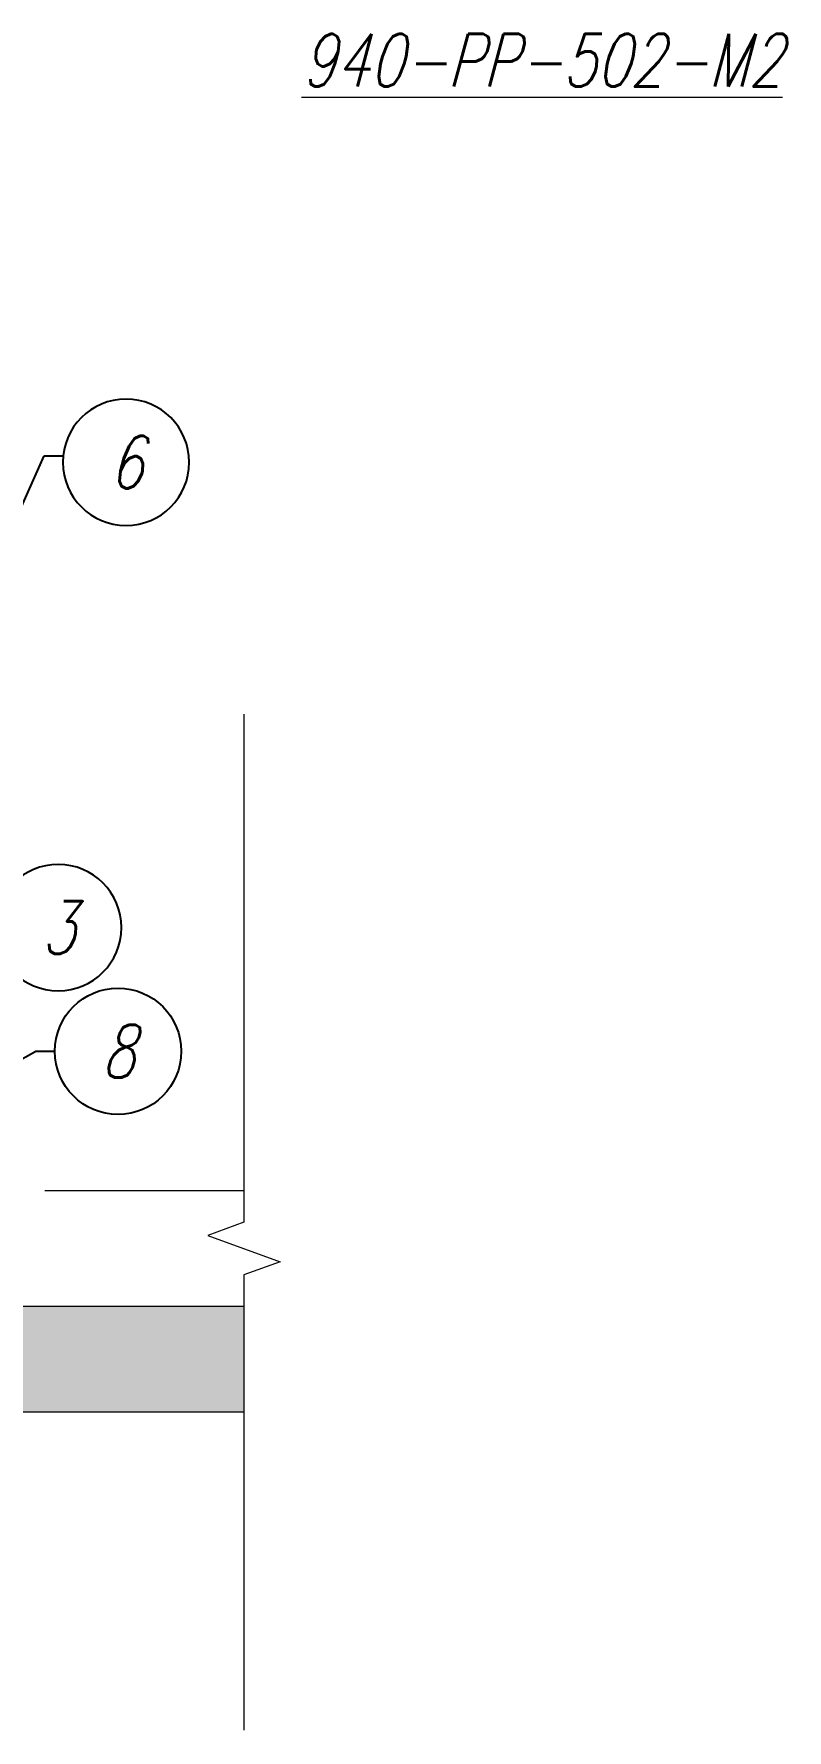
# Model space of a CAD drawing. Header units: millimetres. Extents: x -2122 to 22797, y 3569 to 89276.
# Drawn here: x 10187 to 11617, y 85925 to 89146 of the extents above; entities that cross this region are included whole.
import ezdxf
from ezdxf.enums import TextEntityAlignment as Align

# ---------------------------------------------------------------- set-up
doc = ezdxf.new("R2010")
doc.units = ezdxf.units.MM
doc.header["$LTSCALE"] = 20
doc.layers.add('IA-TEXT', color=2, linetype='Continuous')
doc.layers.add('IA-TITLE', color=6, linetype='Continuous', lineweight=13)
doc.layers.add('IA-TRAZ', color=8, linetype='Continuous', lineweight=5)
doc.styles.add('ING-AMB', font='romans.shx', dxfattribs={"width": 0.75, "oblique": 15})
doc.styles.add('SALVADOR', font='romans.shx', dxfattribs={"width": 0.75, "oblique": 15})
doc.dimstyles.new('ING-AMB 16', dxfattribs={"dimscale": 16, "dimtxt": 3, "dimasz": 2.5, "dimexe": 1, "dimexo": 1, "dimgap": 1, "dimtad": 1, "dimdec": 0, "dimzin": 0, "dimdsep": 46, "dimtxsty": 'ING-AMB', "dimcen": 0.1, "dimclrd": 7, "dimclre": 7, "dimclrt": 2, "dimadec": 0, "dimazin": 0, "dimtfac": 1, "dimtdec": 0, "dimtmove": 0, "dimatfit": 0, "dimfxl": 1.25, "dimtfill": 1, "dimtolj": 1, "dimtzin": 0, "dimarcsym": 1})

# ---------------------------------------------------------------- blocks, each defined once
blk = doc.blocks.new('A$Cadd9ce0c')
at = {"linetype": 'Continuous', "lineweight": 0}
h = blk.add_hatch(dxfattribs=at)
h.set_pattern_fill('AR-CONC', color=0)
h.set_pattern_definition([(50, (217076.03, -48889.65), (182.1847, -15.9391), [19.05, -209.55]), (355, (217076.03, -48889.65), (-35.2434, 191.0568), [15.24, -167.6406]), (100.4514, (217091.22, -48890.97), (146.9412, 175.1178), [16.19, -178.0902]), (46.1842, (217076.03, -48838.85), (271.079, -42.0423), [28.575, -314.325]), (96.6356, (217098.62, -48842.35), (237.404, 247.426), [24.285, -267.1356]), (351.1842, (217076.03, -48838.85), (237.404, 247.426), [22.86, -251.4597]), (21, (217101.43, -48851.55), (151.6144, -102.2652), [19.05, -209.55]), (326, (217101.43, -48851.55), (61.802, 184.188), [15.24, -167.64]), (71.4514, (217114.07, -48860.07), (213.4164, 81.9228), [16.19, -178.09]), (37.5, (217076.035, -48889.646), (3.0886, 84.55504), [0, -165.608, 0, -170.18, 0, -168.275]), (7.5, (217076.035, -48889.65), (66.81966, 100.18057), [0, -97.028, 0, -161.798, 0, -64.135]), (327.5, (217019.39, -48889.646), (135.5906, -5.72874), [0, -63.5, 0, -198.12, 0, -262.89]), (317.5, (216993.99, -48889.65), (148.1292, 25.4265), [0, -82.55, 0, -131.572, 0, -186.69])])
h.paths.add_polyline_path([(226494.9, -31684.7), (221241.1, -31684.7), (221241.1, -31884.7), (226494.9, -31884.7)])
h.paths.add_polyline_path([(221241.1, -31684.7), (220369, -31684.7), (220369, -31884.7), (221241.1, -31884.7)])
at = {"color": 0, "linetype": 'Continuous', "lineweight": 0, "extrusion": (2.2446e-16, 1, -2.22045e-16)}
for p, q in [((226117, -31464.7, -832.4), (226494.9, -31464.7, -832.4)), ((226494.9, -31684.7, -832.4), (220369, -31684.7, -832.4)), ((220369, -31884.7, -832.4), (226494.9, -31884.7, -832.4))]:
    blk.add_line(p, q, dxfattribs=at)
at = {"color": 0, "linetype": 'Continuous', "lineweight": 0, "elevation": -832.4}
blk.add_lwpolyline([(226494.9, -30560), (226494.9, -31524.7), (226426.2, -31549.7), (226563.6, -31599.7), (226494.9, -31624.7), (226494.9, -32489.3)], dxfattribs=at)
blk = doc.blocks.new('EJE')
blk.add_circle((0, 6), 6)
at = {"style": 'SALVADOR', "oblique": 15, "width": 0.75}
blk.add_attdef('N', text='', height=5, dxfattribs=at).set_placement((0, 6), align=Align.MIDDLE)

msp = doc.modelspace()

# ---------------------------------------------------------------- block references
at = {"layer": 'IA-TEXT'}
ref = msp.add_blockref('EJE', (10361.8, 88212.8, 1283.4), dxfattribs=dict(at, xscale=-20, yscale=20, zscale=20))
ref.add_attrib('N', '6', dxfattribs={"layer": '0', "height": 100, "style": 'SALVADOR', "oblique": 15, "width": 0.75}).set_placement((10361.8, 88332.8, 1283.4), align=Align.MIDDLE)
ref = msp.add_blockref('EJE', (10233, 87329, 1283.4), dxfattribs=dict(at, xscale=-20, yscale=20, zscale=20))
ref.add_attrib('N', '3', dxfattribs={"layer": '0', "height": 100, "style": 'SALVADOR', "oblique": 15, "width": 0.75}).set_placement((10233, 87449, 1283.4), align=Align.MIDDLE)
ref = msp.add_blockref('EJE', (10346.6, 87334.1, 1283.4), dxfattribs=dict(at, xscale=20, yscale=20, zscale=20, rotation=180))
ref.add_attrib('N', '8', dxfattribs={"layer": '0', "height": 100, "style": 'SALVADOR', "oblique": 15, "width": 0.75}).set_placement((10346.6, 87214.1, 1283.4), align=Align.MIDDLE)
at = {"layer": 'IA-TRAZ'}
msp.add_blockref('A$Cadd9ce0c', (-215909.2, 118414.2, 2115.9), dxfattribs=at)

# ---------------------------------------------------------------- texts
at = {"layer": 'IA-TITLE', "insert": (11608, 89146.5, 1283.4), "char_height": 100, "attachment_point": 3, "style": 'ING-AMB'}
msp.add_mtext_dynamic_manual_height_columns('{\\L940-PP-502-M2}', width=2506.512, gutter_width=250, heights=[0], dxfattribs=at)

# ---------------------------------------------------------------- leaders
at = {"layer": 'IA-TEXT'}
for points in [[(10063.9, 88025.3, 1283.4), (10206.2, 88345.4, 1283.4), (10242.4, 88345.4, 1283.4)], [(9948.8, 87079.2, 1283.4), (10190.4, 87214.1, 1283.4), (10226.6, 87214.1, 1283.4)]]:
    msp.add_leader(points, dimstyle='ING-AMB 16', override={"dimgap": 1, "dimtad": 0}, dxfattribs=at)

doc.saveas('drawing.dxf')
